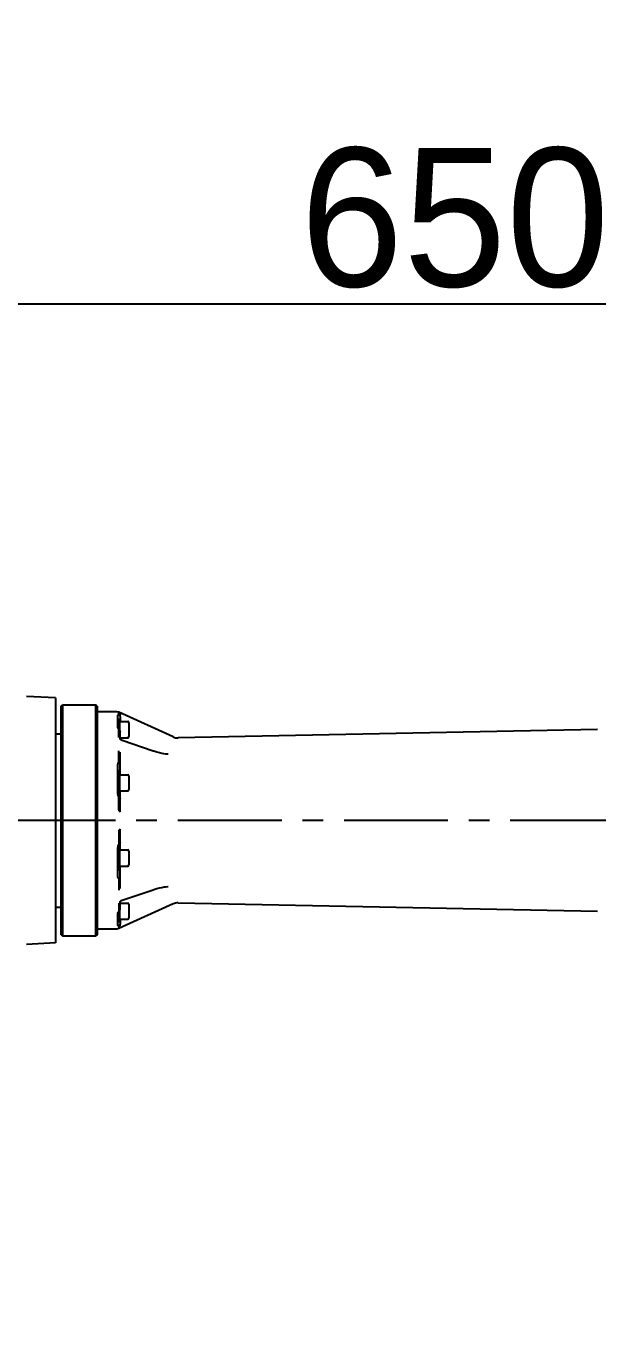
# Model space of a CAD drawing. Header units: millimetres. Extents: x 4086 to 10416, y 123 to 1549.
# Drawn here: x 9439.4 to 9480.6, y 1193.9 to 1288.9 of the extents above; entities that cross this region are included whole.
import ezdxf

# ---------------------------------------------------------------- set-up
doc = ezdxf.new("R2010")
doc.units = ezdxf.units.MM
doc.linetypes.add('CENTER', pattern=[0.6, 0.375, -0.075, 0.075, -0.075])
for name, color, linetype in [('中心线', 7, 'Continuous'), ('尺寸标注', 7, 'Continuous'), ('运动范围', 7, 'Continuous')]:
    doc.layers.add(name, color=color, linetype=linetype)
doc.styles.add('思源黑', font='SourceHanSansCN-Normal.ttf')
doc.dimstyles.new('尺寸标注_1_6比例中六', dxfattribs={"dimtxt": 10, "dimasz": 8, "dimexe": 2, "dimexo": 1.5, "dimgap": 1, "dimtad": 1, "dimdec": 1, "dimlfac": 6, "dimdsep": 46, "dimtxsty": '思源黑', "dimcen": 0.09, "dimadec": 0, "dimazin": 0, "dimtp": 0.01, "dimtm": 0.01, "dimtfac": 1, "dimtdec": 1, "dimtofl": 0, "dimtmove": 0, "dimatfit": 3, "dimfxl": 1, "dimtolj": 1, "dimarcsym": 0})

# ---------------------------------------------------------------- blocks, each defined once
blk = doc.blocks.new('*D859')
at = {"layer": 'Defpoints', "color": 0}
for p in [(9524.581, 1268.926), (9524.581, 1243.388), (9416.26, 1215.502)]:
    blk.add_point(p, dxfattribs=at)
at = {"layer": '尺寸标注', "color": 0, "lineweight": -2}
for p, q in [((9416.26, 1217.002), (9416.26, 1270.926)), ((9524.581, 1244.888), (9524.581, 1270.926)), ((9424.26, 1268.926), (9516.581, 1268.926))]:
    blk.add_line(p, q, dxfattribs=at)
at = {"layer": '尺寸标注', "color": 0}
for points in [[(9424.26, 1270.259), (9424.26, 1267.593), (9416.26, 1268.926)], [(9516.581, 1267.593), (9516.581, 1270.259), (9524.581, 1268.926)]]:
    blk.add_solid(points, dxfattribs=at)
at = {"layer": '尺寸标注', "color": 0, "insert": (9470.323, 1275.104), "char_height": 10, "attachment_point": 5, "style": '思源黑'}
blk.add_mtext('\\A1;650', dxfattribs=at)
blk = doc.blocks.new('*D872')
at = {"layer": 'Defpoints', "color": 0}
for p in [(9416.26, 1321.141), (9424.034, 1034.189), (9655.547, 1034.189)]:
    blk.add_point(p, dxfattribs=at)
at = {"layer": '尺寸标注', "color": 0, "lineweight": -2}
for p, q in [((9417.76, 1321.141), (9657.547, 1321.141)), ((9655.547, 1313.141), (9655.547, 1042.189)), ((9425.534, 1034.189), (9657.547, 1034.189))]:
    blk.add_line(p, q, dxfattribs=at)
at = {"layer": '尺寸标注', "color": 0}
for points in [[(9656.881, 1313.141), (9654.214, 1313.141), (9655.547, 1321.141)], [(9654.214, 1042.189), (9656.881, 1042.189), (9655.547, 1034.189)]]:
    blk.add_solid(points, dxfattribs=at)
at = {"layer": '尺寸标注', "color": 0, "insert": (9649.37, 1177.917), "char_height": 10, "attachment_point": 5, "rotation": 90, "style": '思源黑'}
blk.add_mtext('\\A1;1721.9', dxfattribs=at)

msp = doc.modelspace()

# ---------------------------------------------------------------- linework, layer by layer
at = {"layer": '中心线', "linetype": 'CENTER', "ltscale": 20}
msp.add_line((9517.832, 1231.666), (9402.11, 1231.666), dxfattribs=at)
at = {"layer": '运动范围', "linetype": 'Continuous'}
for p, q in [((9441.507, 1240.499), (9439.407, 1240.609)), ((9441.507, 1240.499), (9441.507, 1222.834)), ((9441.924, 1239.915), (9442.007, 1239.999)), ((9441.924, 1223.417), (9441.924, 1239.915)), ((9442.007, 1239.999), (9442.007, 1223.334)), ((9442.007, 1239.999), (9444.424, 1239.999)), ((9444.424, 1223.334), (9444.424, 1239.999)), ((9444.507, 1239.915), (9444.424, 1239.999)), ((9444.507, 1239.915), (9444.507, 1223.417)), ((9445.935, 1239.499), (9444.507, 1239.499)), ((9446.072, 1239.469), (9445.935, 1239.499)), ((9446.007, 1238.405), (9446.007, 1239.243)), ((9446.007, 1238.96), (9446.14, 1238.96)), ((9450.001, 1237.689), (9446.072, 1239.469)), ((9446.074, 1239.361), (9446.074, 1239.403)), ((9446.14, 1238.96), (9446.14, 1238.163)), ((9446.173, 1239.234), (9446.173, 1239.287)), ((9446.173, 1239.153), (9446.173, 1238.793)), ((9446.134, 1238.17), (9446.114, 1238.194)), ((9446.114, 1238.194), (9446.134, 1238.171)), ((9446.14, 1238.793), (9446.723, 1238.793)), ((9446.173, 1237.522), (9446.173, 1238.069)), ((9446.807, 1238.71), (9446.807, 1237.71)), ((9480.635, 1238.214), (9450.361, 1237.615)), ((9441.507, 1237.916), (9441.924, 1237.916)), ((9446.173, 1237.627), (9446.723, 1237.627)), ((9446.182, 1237.515), (9446.175, 1237.525)), ((9446.216, 1237.48), (9446.182, 1237.515)), ((9448.553, 1236.671), (9446.313, 1237.427)), ((9446.074, 1236.428), (9446.075, 1236.687)), ((9446.074, 1235.858), (9446.074, 1236.428)), ((9446.173, 1235.895), (9446.173, 1236.589)), ((9448.615, 1236.65), (9448.553, 1236.671)), ((9448.821, 1236.587), (9448.615, 1236.65)), ((9449.639, 1236.435), (9449.639, 1236.435)), ((9446.007, 1233.619), (9446.007, 1235.643)), ((9446.14, 1235.127), (9446.007, 1235.127)), ((9446.14, 1235.127), (9446.14, 1233.627)), ((9446.173, 1234.96), (9446.173, 1235.852)), ((9446.14, 1234.96), (9446.723, 1234.96)), ((9446.807, 1234.877), (9446.807, 1233.877)), ((9446.14, 1233.627), (9446.007, 1233.627)), ((9446.012, 1233.579), (9446.007, 1233.62)), ((9446.161, 1233.259), (9446.075, 1233.367)), ((9446.14, 1233.793), (9446.723, 1233.793)), ((9446.173, 1232.326), (9446.173, 1233.793)), ((9446.074, 1232.6), (9446.074, 1232.958)), ((9446.075, 1230.994), (9446.074, 1230.319)), ((9446.173, 1229.539), (9446.173, 1231.007)), ((9446.007, 1227.689), (9446.007, 1229.714)), ((9446.007, 1229.706), (9446.14, 1229.706)), ((9446.074, 1230.319), (9446.074, 1229.978)), ((9446.083, 1229.978), (9446.161, 1230.074)), ((9446.14, 1229.706), (9446.14, 1228.206)), ((9446.14, 1229.539), (9446.723, 1229.539)), ((9446.149, 1230.067), (9446.141, 1230.062)), ((9446.807, 1229.456), (9446.807, 1228.456)), ((9446.007, 1228.206), (9446.14, 1228.206)), ((9446.14, 1228.373), (9446.723, 1228.373)), ((9446.173, 1226.744), (9446.173, 1228.373)), ((9446.074, 1227.294), (9446.074, 1227.208)), ((9446.074, 1227.208), (9446.074, 1227.011)), ((9446.313, 1225.906), (9448.553, 1226.662)), ((9448.553, 1226.662), (9448.612, 1226.682)), ((9448.612, 1226.682), (9448.831, 1226.749)), ((9449.639, 1226.898), (9449.639, 1226.898)), ((9450.001, 1225.644), (9446.072, 1223.864)), ((9446.173, 1225.803), (9446.178, 1225.812)), ((9446.173, 1225.263), (9446.173, 1225.811)), ((9446.173, 1225.806), (9446.173, 1225.803)), ((9446.173, 1225.706), (9446.723, 1225.706)), ((9446.256, 1225.881), (9446.313, 1225.906)), ((9446.807, 1225.623), (9446.807, 1224.623)), ((9450.361, 1225.718), (9480.635, 1225.118)), ((9441.507, 1225.417), (9441.924, 1225.417)), ((9446.007, 1224.089), (9446.007, 1224.928)), ((9446.14, 1225.17), (9446.14, 1224.373)), ((9445.935, 1223.834), (9444.507, 1223.834)), ((9446.072, 1223.864), (9445.935, 1223.834)), ((9446.007, 1224.373), (9446.14, 1224.373)), ((9446.074, 1223.972), (9446.074, 1223.93)), ((9446.14, 1224.54), (9446.723, 1224.54)), ((9446.173, 1224.54), (9446.173, 1224.179)), ((9446.173, 1224.045), (9446.173, 1224.132)), ((9441.507, 1222.834), (9439.407, 1222.724)), ((9441.924, 1223.417), (9442.007, 1223.334)), ((9442.007, 1223.334), (9444.424, 1223.334)), ((9444.507, 1223.417), (9444.424, 1223.334))]:
    msp.add_line(p, q, dxfattribs=at)
for points in [[(9446.313, 1237.427), (9446.269, 1237.445), (9446.216, 1237.48)], [(9449.639, 1236.435), (9449.598, 1236.437), (9449.468, 1236.449), (9449.328, 1236.469), (9449.176, 1236.498), (9449.009, 1236.536), (9448.821, 1236.587)], [(9448.831, 1226.749), (9449.027, 1226.801), (9449.195, 1226.839), (9449.344, 1226.867), (9449.481, 1226.886), (9449.607, 1226.896), (9449.639, 1226.898)], [(9446.178, 1225.812), (9446.205, 1225.843), (9446.256, 1225.881)]]:
    msp.add_lwpolyline(points, dxfattribs=at)
for centre, radius, start, end in [((9416.26, 1109.18), 211.961, 290, 150), ((9446.009, 1239.288), 0.165, 21.9072, 28.94213), ((9446.306, 1238.453), 0.308, 204.08683, 207.54188), ((9446.723, 1238.71), 0.0833, 0, 90), ((9446.723, 1237.71), 0.0833, 270, 0), ((9450.345, 1238.448), 0.833, 245.62618, 271.13442), ((9446.445, 1234.987), 0.439, 155.23542, 161.18413), ((9446.723, 1234.877), 0.0833, 0, 90), ((9446.532, 1233.619), 0.525, 180.01106, 184.29916), ((9446.548, 1233.62), 0.542, 184.29465, 188.14571), ((9446.593, 1233.63), 0.587, 206.95671, 208.89544), ((9446.723, 1233.877), 0.0833, 270, 0), ((9450.75, 1232.452), 4.676, 180.22136, 181.38512), ((9446.539, 1229.713), 0.533, 172.14963, 179.96395), ((9446.568, 1229.709), 0.562, 162.91709, 172.1286), ((9446.594, 1229.701), 0.589, 153.86415, 162.91932), ((9446.595, 1229.701), 0.59, 152.02156, 153.88422), ((9446.428, 1229.791), 0.4, 149.17475, 152.13159), ((9446.723, 1229.456), 0.0833, 0, 90), ((9446.723, 1228.456), 0.0833, 270, 0), ((9446.445, 1228.345), 0.439, 198.81587, 204.76458), ((9446.456, 1228.35), 0.45, 204.78333, 214.23652), ((9446.723, 1225.623), 0.0833, 0, 90), ((9450.345, 1224.885), 0.833, 88.86558, 114.37382), ((9446.743, 1224.599), 0.827, 143.36492, 144.33931), ((9446.149, 1225.083), 0.0617, 122.63779, 128.88657), ((9446.028, 1225.264), 0.146, 347.40241, 359.94965), ((9446.723, 1224.623), 0.0833, 270, 0)]:
    msp.add_arc(centre, radius, start, end, dxfattribs=at)
for points, knots in [([(9446.007, 1239.243), (9446.007, 1239.262), (9446.04, 1239.285), (9446.068, 1239.284), (9446.079, 1239.283)], [0, 0, 0, 0, 17457.575874, 27087.285704, 27087.285704, 27087.285704, 27087.285704]), ([(9446.079, 1239.283), (9446.079, 1239.291), (9446.068, 1239.316), (9446.074, 1239.343), (9446.074, 1239.361)], [0, 0, 0, 0, 8120.177494, 27086.501051, 27086.501051, 27086.501051, 27086.501051]), ([(9446.074, 1239.431), (9446.074, 1239.432), (9446.075, 1239.435), (9446.076, 1239.437), (9446.075, 1239.439)], [0, 0, 0, 0, 13772.299331, 27082.033137, 27082.033137, 27082.033137, 27082.033137]), ([(9446.074, 1239.403), (9446.074, 1239.408), (9446.075, 1239.417), (9446.074, 1239.426), (9446.074, 1239.431)], [0, 0, 0, 0, 14435.473931, 27082.639136, 27082.639136, 27082.639136, 27082.639136]), ([(9446.173, 1239.153), (9446.173, 1239.17), (9446.165, 1239.225), (9446.118, 1239.279), (9446.079, 1239.283)], [0, 0, 0, 0, 7947.513967, 27091.742058, 27091.742058, 27091.742058, 27091.742058]), ([(9446.051, 1238.28), (9446.048, 1238.286), (9446.041, 1238.296), (9446.036, 1238.306), (9446.033, 1238.311)], [0, 0, 0, 0, 13889.404773, 27123.476736, 27123.476736, 27123.476736, 27123.476736]), ([(9446.079, 1238.24), (9446.074, 1238.247), (9446.064, 1238.26), (9446.055, 1238.274), (9446.051, 1238.28)], [0, 0, 0, 0, 13963.981117, 27125.273965, 27125.273965, 27125.273965, 27125.273965]), ([(9446.074, 1237.804), (9446.074, 1237.841), (9446.075, 1237.983), (9446.07, 1238.125), (9446.078, 1238.229)], [0, 0, 0, 0, 7147.179472, 27136.572827, 27136.572827, 27136.572827, 27136.572827]), ([(9446.078, 1238.229), (9446.078, 1238.231), (9446.079, 1238.235), (9446.079, 1238.238), (9446.079, 1238.24)], [0, 0, 0, 0, 13483.294924, 27126.639398, 27126.639398, 27126.639398, 27126.639398]), ([(9446.074, 1235.858), (9446.081, 1235.867), (9446.085, 1235.893), (9446.112, 1235.881), (9446.117, 1235.873)], [0, 0, 0, 0, 14690.841665, 27214.508769, 27214.508769, 27214.508769, 27214.508769]), ([(9446.078, 1233.326), (9446.078, 1233.33), (9446.079, 1233.336), (9446.079, 1233.343), (9446.079, 1233.347)], [0, 0, 0, 0, 13641.580222, 27308.428201, 27308.428201, 27308.428201, 27308.428201]), ([(9446.079, 1233.347), (9446.09, 1233.326), (9446.109, 1233.287), (9446.149, 1233.271), (9446.161, 1233.259)], [0, 0, 0, 0, 15968.817873, 27310.849854, 27310.849854, 27310.849854, 27310.849854]), ([(9446.161, 1233.259), (9446.165, 1233.255), (9446.171, 1233.248), (9446.173, 1233.239), (9446.173, 1233.234)], [0, 0, 0, 0, 14837.632396, 27313.803594, 27313.803594, 27313.803594, 27313.803594]), ([(9446.176, 1232.306), (9446.175, 1232.31), (9446.174, 1232.316), (9446.173, 1232.323), (9446.173, 1232.326)], [0, 0, 0, 0, 13956.465357, 27348.47464, 27348.47464, 27348.47464, 27348.47464]), ([(9446.193, 1232.267), (9446.189, 1232.273), (9446.182, 1232.285), (9446.177, 1232.299), (9446.176, 1232.306)], [0, 0, 0, 0, 13352.386143, 27349.765134, 27349.765134, 27349.765134, 27349.765134]), ([(9446.141, 1230.062), (9446.14, 1230.061), (9446.136, 1230.059), (9446.133, 1230.056), (9446.131, 1230.055)], [0, 0, 0, 0, 13207.191497, 27431.371916, 27431.371916, 27431.371916, 27431.371916]), ([(9446.161, 1230.074), (9446.159, 1230.073), (9446.155, 1230.07), (9446.151, 1230.068), (9446.149, 1230.067)], [0, 0, 0, 0, 13040.43094, 27431.371686, 27431.371686, 27431.371686, 27431.371686]), ([(9446.173, 1230.098), (9446.173, 1230.094), (9446.171, 1230.085), (9446.165, 1230.077), (9446.161, 1230.074)], [0, 0, 0, 0, 12926.640483, 27431.093599, 27431.093599, 27431.093599, 27431.093599]), ([(9446.079, 1227.469), (9446.074, 1227.474), (9446.065, 1227.486), (9446.057, 1227.499), (9446.054, 1227.505)], [0, 0, 0, 0, 13618.163384, 27525.211109, 27525.211109, 27525.211109, 27525.211109]), ([(9446.079, 1227.469), (9446.093, 1227.452), (9446.136, 1227.425), (9446.173, 1227.464), (9446.173, 1227.481)], [0, 0, 0, 0, 15681.717779, 27528.059765, 27528.059765, 27528.059765, 27528.059765]), ([(9446.007, 1224.928), (9446.007, 1224.94), (9446.014, 1224.996), (9446.045, 1225.045), (9446.07, 1225.081)], [0, 0, 0, 0, 5862.918023, 27617.321879, 27617.321879, 27617.321879, 27617.321879]), ([(9446.074, 1225.529), (9446.074, 1225.492), (9446.075, 1225.35), (9446.07, 1225.208), (9446.078, 1225.104)], [0, 0, 0, 0, 7270.528344, 27603.458207, 27603.458207, 27603.458207, 27603.458207]), ([(9446.078, 1225.104), (9446.078, 1225.102), (9446.079, 1225.098), (9446.079, 1225.094), (9446.079, 1225.092)], [0, 0, 0, 0, 13723.915276, 27614.224425, 27614.224425, 27614.224425, 27614.224425]), ([(9446.079, 1225.092), (9446.084, 1225.099), (9446.092, 1225.113), (9446.103, 1225.126), (9446.11, 1225.132)], [0, 0, 0, 0, 13458.537574, 27614.073511, 27614.073511, 27614.073511, 27614.073511]), ([(9446.161, 1225.204), (9446.163, 1225.208), (9446.166, 1225.218), (9446.169, 1225.227), (9446.17, 1225.232)], [0, 0, 0, 0, 13918.176835, 27611.791481, 27611.791481, 27611.791481, 27611.791481]), ([(9446.079, 1224.05), (9446.074, 1224.049), (9446.066, 1224.049), (9446.058, 1224.05), (9446.054, 1224.05)], [0, 0, 0, 0, 14483.086028, 27652.803239, 27652.803239, 27652.803239, 27652.803239]), ([(9446.079, 1224.05), (9446.079, 1224.042), (9446.068, 1224.017), (9446.074, 1223.99), (9446.074, 1223.972)], [0, 0, 0, 0, 8298.206229, 27654.082327, 27654.082327, 27654.082327, 27654.082327]), ([(9446.074, 1223.93), (9446.074, 1223.923), (9446.073, 1223.911), (9446.076, 1223.899), (9446.075, 1223.894)], [0, 0, 0, 0, 15315.74012, 27658.163637, 27658.163637, 27658.163637, 27658.163637])]:
    msp.add_open_spline(points, degree=3, knots=knots, dxfattribs=at)
for points in [[(9446.161, 1239.349), (9446.169, 1239.33), (9446.173, 1239.308), (9446.173, 1239.287)], [(9446.025, 1238.328), (9446.014, 1238.352), (9446.007, 1238.378), (9446.007, 1238.405)], [(9446.079, 1238.24), (9446.09, 1238.225), (9446.102, 1238.209), (9446.114, 1238.194)], [(9446.134, 1238.171), (9446.146, 1238.156), (9446.158, 1238.139), (9446.164, 1238.121)], [(9446.164, 1238.121), (9446.17, 1238.104), (9446.173, 1238.087), (9446.173, 1238.069)], [(9446.075, 1237.638), (9446.073, 1237.693), (9446.074, 1237.748), (9446.074, 1237.804)], [(9446.007, 1235.643), (9446.007, 1235.718), (9446.028, 1235.799), (9446.074, 1235.858)], [(9446.173, 1235.335), (9446.12, 1235.291), (9446.076, 1235.234), (9446.047, 1235.171)], [(9446.132, 1235.895), (9446.149, 1235.884), (9446.173, 1235.872), (9446.173, 1235.852)], [(9446.069, 1233.364), (9446.041, 1233.42), (9446.021, 1233.482), (9446.012, 1233.544)], [(9446.074, 1232.958), (9446.074, 1233.081), (9446.073, 1233.204), (9446.078, 1233.326)], [(9446.074, 1232.434), (9446.074, 1232.489), (9446.074, 1232.545), (9446.074, 1232.6)], [(9446.173, 1231.007), (9446.173, 1231.028), (9446.18, 1231.049), (9446.193, 1231.066)], [(9446.131, 1230.055), (9446.112, 1230.039), (9446.097, 1230.017), (9446.084, 1229.996)], [(9446.054, 1227.505), (9446.022, 1227.56), (9446.007, 1227.626), (9446.007, 1227.689)], [(9446.083, 1228.097), (9446.108, 1228.06), (9446.139, 1228.026), (9446.173, 1227.998)], [(9446.074, 1227.011), (9446.074, 1226.89), (9446.072, 1226.768), (9446.075, 1226.647)], [(9446.079, 1227.469), (9446.079, 1227.434), (9446.074, 1227.4), (9446.074, 1227.365)], [(9446.074, 1227.365), (9446.075, 1227.342), (9446.074, 1227.318), (9446.074, 1227.294)], [(9446.075, 1225.694), (9446.074, 1225.639), (9446.074, 1225.584), (9446.074, 1225.529)], [(9446.132, 1225.16), (9446.144, 1225.172), (9446.154, 1225.188), (9446.161, 1225.204)], [(9446.054, 1224.05), (9446.033, 1224.053), (9446.007, 1224.069), (9446.007, 1224.089)], [(9446.079, 1224.05), (9446.097, 1224.051), (9446.115, 1224.061), (9446.128, 1224.073)], [(9446.128, 1224.073), (9446.156, 1224.1), (9446.173, 1224.141), (9446.173, 1224.179)]]:
    msp.add_open_spline(points, degree=3, dxfattribs=at)

# ---------------------------------------------------------------- dimensions: what is measured, and where the dimension line sits
at = {"layer": '尺寸标注'}
dim = msp.add_linear_dim(base=(9655.547, 1034.189), p1=(9416.26, 1321.141), p2=(9424.034, 1034.189), angle=270, text='1721.9', dimstyle='尺寸标注_1_6比例中六', dxfattribs=at)
dim.commit()
dim.dimension.update_dxf_attribs({"geometry": '*D872', "text_midpoint": (9655.547, 1177.917), "dimtype": 160})
dim = msp.add_linear_dim(base=(9524.581, 1268.926), p1=(9416.26, 1215.502), p2=(9524.581, 1243.388), text='650', dimstyle='尺寸标注_1_6比例中六', dxfattribs=at)
dim.commit()
dim.dimension.update_dxf_attribs({"geometry": '*D859', "text_midpoint": (9470.323, 1268.926), "dimtype": 160})

doc.saveas('drawing.dxf')
